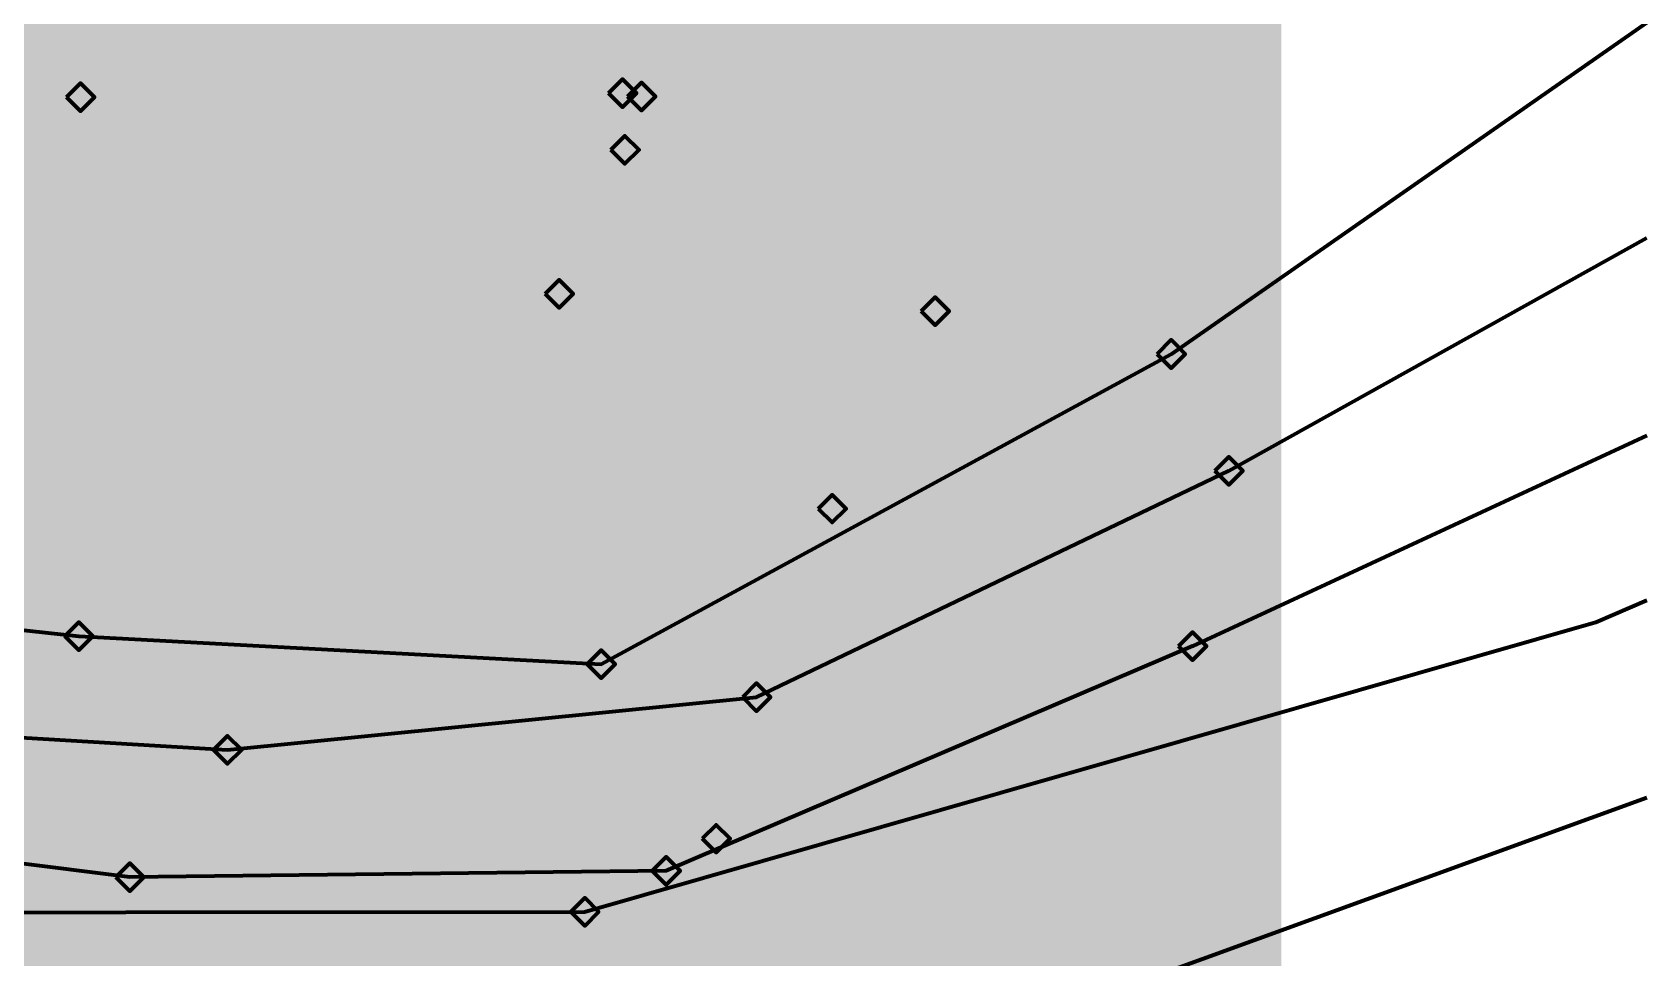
# Model space of a CAD drawing. Header units: inches. Extents: x 0 to 458, y -2 to 321.
# Drawn here: x 294.5 to 458, y 131.9 to 225.6 of the extents above; entities that cross this region are included whole.
import ezdxf

# ---------------------------------------------------------------- set-up
doc = ezdxf.new("R2010")
doc.units = ezdxf.units.IN
doc.header["$MEASUREMENT"] = 0
doc.layers.add('H', color=7, linetype='CONTINUOUS', lineweight=100)
doc.layers.add('P', color=250, linetype='CONTINUOUS', lineweight=100)

msp = doc.modelspace()

# ---------------------------------------------------------------- hatches: boundary and pattern name
at = {"layer": 'H', "linetype": 'Continuous'}
for color, points in [(7, [(-0.17, 296.17), (421, 296.17), (421, -1.83), (-0.17, -1.83)]), (0, [(344.25, 221.83), (344.17, 221.33), (343.92, 220.92), (343.58, 220.67), (343.08, 220.58), (342.67, 220.67), (342.25, 220.92), (342, 221.5), (341.92, 222.25), (342, 223.17), (342.25, 223.83), (342.83, 224.25), (343.5, 224.42), (343.75, 224.42), (343.92, 224.33), (343.92, 223.92), (343.75, 223.92), (343.5, 224), (342.75, 223.67), (342.42, 222.75), (342.75, 222.92), (343.17, 223), (343.5, 223), (343.83, 222.83), (344.17, 222.42), (344.25, 221.83), (343.75, 221.83), (343.67, 222.25), (343.5, 222.5), (343.33, 222.58), (343.08, 222.58), (342.75, 222.58), (342.42, 222.42), (342.42, 222.33), (342.42, 222.17), (342.42, 221.58), (342.67, 221.17), (342.83, 221.08), (343.08, 221), (343.58, 221.25), (343.75, 221.83), (344.25, 221.83), (346.75, 220.67), (345, 220.67), (345, 221.08), (345.67, 221.08), (345.67, 223.5), (345, 223.5), (345, 223.83), (345.58, 223.92), (345.75, 224.33), (346.17, 224.33), (346.17, 221.08), (346.75, 221.08), (346.75, 220.67), (344.25, 221.83), (348.25, 220.67), (347.67, 220.67), (347.67, 221.33), (348.25, 221.33), (348.25, 220.67), (344.25, 221.83), (350, 224), (349.75, 223.92), (349.5, 223.83), (349.25, 223.75), (349.08, 223.67), (349.08, 224.17), (349.5, 224.33), (350.08, 224.42), (350.5, 224.33), (350.83, 224.17), (351.08, 223.92), (351.17, 223.5), (350.92, 223), (350.5, 222.67), (350.75, 222.58), (351, 222.42), (351.17, 222.17), (351.25, 221.75), (351.17, 221.33), (350.92, 220.92), (350.5, 220.67), (350, 220.58), (349.42, 220.67), (349, 220.83), (349, 221.33), (349.42, 221.17), (350, 221), (350.25, 221.08), (350.5, 221.25), (350.67, 221.5), (350.75, 221.83), (350.67, 222.08), (350.5, 222.33), (350.25, 222.42), (349.92, 222.42), (349.75, 222.42), (349.75, 222.83), (349.92, 222.83), (350.42, 223), (350.67, 223.5), (350.58, 223.75), (350.42, 223.83), (350.25, 224), (350, 224), (344.25, 221.83), (354, 220.67), (351.75, 220.67), (351.75, 221.17), (352.25, 221.67), (352.67, 222.08), (353.25, 222.83), (353.42, 223.42), (353.33, 223.67), (353.17, 223.83), (353, 223.92), (352.75, 224), (352.5, 223.92), (352.25, 223.83), (352, 223.75), (351.92, 223.67), (351.83, 223.67), (351.83, 224.17), (352.25, 224.33), (352.83, 224.42), (353.58, 224.17), (353.92, 223.42), (353.83, 223), (353.67, 222.67), (353.5, 222.33), (353.17, 222.08), (352.67, 221.5), (352.25, 221.08), (354, 221.08), (354, 220.67)]), (0, [(358.75, 221.5), (358.67, 221), (358.42, 220.58), (358.08, 220.33), (357.58, 220.25), (357.17, 220.33), (356.83, 220.58), (356.5, 221.08), (356.42, 221.92), (356.5, 222.83), (356.83, 223.5), (357.33, 223.92), (358.08, 224.08), (358.25, 224.08), (358.5, 224), (358.5, 223.58), (358.42, 223.58), (358.25, 223.58), (358, 223.67), (357.25, 223.33), (356.92, 222.42), (357.25, 222.58), (357.67, 222.67), (358.08, 222.67), (358.42, 222.42), (358.67, 222.08), (358.75, 221.5), (358.25, 221.5), (358.25, 221.92), (358, 222.17), (357.83, 222.25), (357.58, 222.25), (357.25, 222.25), (356.92, 222.08), (356.92, 222), (356.92, 221.83), (357, 221.25), (357.17, 220.83), (357.42, 220.67), (357.58, 220.67), (358.08, 220.83), (358.25, 221.5), (358.75, 221.5), (361.33, 220.33), (359.5, 220.33), (359.5, 220.67), (360.17, 220.67), (360.17, 223.17), (359.5, 223.17), (359.5, 223.5), (360.08, 223.58), (360.25, 224), (360.67, 224), (360.67, 220.67), (361.33, 220.67), (361.33, 220.33), (358.75, 221.5), (362.75, 220.33), (362.17, 220.33), (362.17, 221), (362.75, 221), (362.75, 220.33), (358.75, 221.5), (364.5, 223.67), (364.25, 223.58), (364, 223.5), (363.83, 223.42), (363.67, 223.33), (363.58, 223.33), (363.58, 223.83), (364.08, 224), (364.58, 224.08), (365, 224), (365.33, 223.83), (365.58, 223.58), (365.67, 223.17), (365.5, 222.67), (365, 222.33), (365.25, 222.25), (365.5, 222.08), (365.67, 221.83), (365.75, 221.42), (365.67, 221), (365.42, 220.58), (365, 220.33), (364.5, 220.25), (364, 220.33), (363.5, 220.5), (363.5, 221), (363.58, 221), (364, 220.75), (364.5, 220.67), (364.75, 220.75), (365, 220.92), (365.17, 221.17), (365.25, 221.42), (365.17, 221.75), (365, 222), (364.75, 222.08), (364.5, 222.08), (364.25, 222.08), (364.25, 222.5), (364.42, 222.5), (365, 222.67), (365.17, 223.17), (365.08, 223.33), (365, 223.5), (364.75, 223.58), (364.5, 223.67), (358.75, 221.5), (368, 223.17), (367.83, 223.58), (367.42, 223.75), (367, 223.58), (366.83, 223.17), (366.92, 222.83), (367.17, 222.67), (367.33, 222.5), (367.67, 222.42), (367.92, 222.75), (368, 223.17), (358.75, 221.5), (368.08, 221.33), (368, 221.67), (367.67, 221.92), (367.42, 222), (367.17, 222.17), (366.83, 221.83), (366.67, 221.42), (366.92, 220.83), (367.42, 220.58), (367.92, 220.83), (368.08, 221.33), (358.75, 221.5), (367.42, 220.25), (366.92, 220.33), (366.5, 220.58), (366.33, 220.92), (366.25, 221.33), (366.33, 221.92), (366.83, 222.25), (366.83, 222.33), (366.42, 222.67), (366.33, 223.08), (366.58, 223.83), (367.42, 224.08), (368.17, 223.83), (368.5, 223.17), (368.33, 222.67), (367.92, 222.25), (368.42, 221.92), (368.58, 221.33), (368.25, 220.58), (367.42, 220.25)]), (0, [(301.92, 221.42), (301.83, 221.17), (301.83, 220.92), (301.67, 220.67), (301.58, 220.5), (301.42, 220.33), (301.17, 220.25), (301, 220.17), (300.75, 220.17), (300.5, 220.17), (300.25, 220.25), (299.92, 220.5), (299.75, 220.75), (299.67, 221), (299.58, 221.42), (299.5, 221.58), (299.5, 221.83), (299.5, 222.08), (299.58, 222.25), (299.58, 222.67), (299.75, 223.08), (299.92, 223.33), (300.17, 223.58), (300.42, 223.83), (300.75, 223.92), (301.17, 223.92), (301.42, 223.92), (301.58, 223.92), (301.58, 223.42), (301.33, 223.5), (301.08, 223.5), (300.92, 223.5), (300.67, 223.42), (300.33, 223.25), (300.25, 223.08), (300.17, 222.83), (300.08, 222.58), (300, 222.33), (300.42, 222.5), (300.75, 222.58), (301.17, 222.5), (301.33, 222.42), (301.5, 222.33), (301.67, 222.17), (301.83, 221.92), (301.83, 221.67), (301.92, 221.42), (301.42, 221.42), (301.42, 221.58), (301.33, 221.75), (301.17, 222), (300.92, 222.17), (300.67, 222.17), (300.33, 222.08), (300, 221.92), (300, 221.83), (300, 221.75), (300, 221.42), (300.08, 221.08), (300.17, 220.92), (300.25, 220.75), (300.5, 220.58), (300.75, 220.58), (301, 220.58), (301.25, 220.75), (301.33, 221), (301.42, 221.42), (301.92, 221.42), (304.58, 220.25), (302.33, 220.25), (302.33, 220.75), (302.58, 221), (302.83, 221.17), (303, 221.42), (303.25, 221.58), (303.42, 221.83), (303.58, 222), (303.67, 222.17), (303.75, 222.33), (303.92, 222.67), (303.92, 222.92), (303.92, 223.17), (303.75, 223.42), (303.58, 223.5), (303.33, 223.5), (303.08, 223.5), (302.83, 223.42), (302.58, 223.33), (302.42, 223.25), (302.42, 223.75), (302.58, 223.83), (302.83, 223.92), (303.08, 223.92), (303.33, 224), (303.58, 223.92), (303.83, 223.92), (304.17, 223.67), (304.33, 223.33), (304.42, 223.17), (304.42, 222.92), (304.42, 222.58), (304.25, 222.25), (304, 221.92), (303.75, 221.58), (303.5, 221.33), (303.25, 221.08), (303, 220.83), (302.83, 220.67), (304.58, 220.67), (304.58, 220.25), (301.92, 221.42), (305.92, 220.25), (305.33, 220.25), (305.33, 220.92), (305.92, 220.92), (305.92, 220.25), (301.92, 221.42), (308.92, 220.25), (306.67, 220.25), (306.67, 220.75), (306.92, 221), (307.08, 221.17), (307.33, 221.42), (307.5, 221.58), (307.75, 221.83), (307.92, 222), (308, 222.17), (308.08, 222.33), (308.25, 222.67), (308.25, 222.92), (308.25, 223.17), (308.08, 223.42), (307.92, 223.5), (307.67, 223.5), (307.33, 223.5), (307.08, 223.42), (306.92, 223.33), (306.75, 223.25), (306.75, 223.75), (306.92, 223.83), (307.17, 223.92), (307.42, 223.92), (307.67, 224), (307.92, 223.92), (308.17, 223.92), (308.5, 223.67), (308.67, 223.33), (308.75, 223.17), (308.75, 222.92), (308.75, 222.58), (308.58, 222.25), (308.33, 221.92), (308.08, 221.58), (307.83, 221.33), (307.58, 221.08), (307.33, 220.83), (307.08, 220.67), (308.92, 220.67), (308.92, 220.25)]), (0, [(352.83, 219.42), (354.25, 218), (355.67, 219.42), (354.25, 220.83)]), (0, [(297.92, 219), (299.33, 217.58), (300.75, 219), (299.33, 220.42)]), (0, [(354.75, 219.08), (356.17, 217.67), (357.58, 219.08), (356.17, 220.5)]), (0, [(353.08, 213.67), (354.5, 212.25), (355.92, 213.67), (354.5, 215.08)]), (0, [(357.08, 211.5), (357, 211), (356.75, 210.58), (356.33, 210.33), (355.92, 210.25), (355.5, 210.33), (355.08, 210.58), (354.83, 211.08), (354.67, 211.92), (354.83, 212.75), (355.08, 213.42), (355.58, 213.92), (356.33, 214), (356.58, 214), (356.75, 214), (356.75, 213.5), (356.58, 213.58), (356.25, 213.58), (355.58, 213.33), (355.25, 212.42), (355.58, 212.58), (356, 212.67), (356.33, 212.58), (356.67, 212.42), (357, 212.08), (357.08, 211.5), (356.58, 211.5), (356.5, 211.83), (356.33, 212.08), (356.08, 212.25), (355.83, 212.25), (355.5, 212.17), (355.25, 212), (355.17, 211.92), (355.17, 211.83), (355.25, 211.17), (355.5, 210.83), (355.67, 210.67), (355.92, 210.67), (356.42, 210.83), (356.58, 211.5), (357.08, 211.5), (359.58, 210.33), (357.83, 210.33), (357.83, 210.67), (358.5, 210.67), (358.5, 213.17), (357.83, 213.17), (357.83, 213.5), (358.33, 213.58), (358.58, 214), (358.92, 214), (358.92, 210.67), (359.58, 210.67), (359.58, 210.33), (357.08, 211.5), (361.08, 210.33), (360.5, 210.33), (360.5, 211), (361.08, 211), (361.08, 210.33), (357.08, 211.5), (364.17, 211.5), (364.08, 211), (363.83, 210.58), (363.42, 210.33), (363, 210.25), (362.58, 210.33), (362.17, 210.58), (361.92, 211.08), (361.75, 211.92), (361.92, 212.75), (362.17, 213.42), (362.67, 213.92), (363.42, 214), (363.67, 214), (363.83, 214), (363.83, 213.5), (363.67, 213.58), (363.33, 213.58), (362.58, 213.33), (362.25, 212.42), (362.67, 212.58), (363.08, 212.67), (363.42, 212.58), (363.75, 212.42), (364.08, 212.08), (364.17, 211.5), (357.08, 211.5), (363.67, 211.5), (363.58, 211.83), (363.42, 212.08), (363.17, 212.25), (362.92, 212.25), (362.58, 212.17), (362.25, 212), (362.25, 211.92), (362.25, 211.83), (362.33, 211.17), (362.5, 210.83), (362.75, 210.67), (363, 210.67), (363.5, 210.83), (363.67, 211.5), (357.08, 211.5), (366.92, 211.5), (366.83, 211), (366.58, 210.58), (366.17, 210.33), (365.75, 210.25), (365.33, 210.33), (364.92, 210.58), (364.67, 211.08), (364.5, 211.92), (364.67, 212.75), (364.92, 213.42), (365.42, 213.92), (366.17, 214), (366.42, 214), (366.58, 214), (366.58, 213.5), (366.42, 213.58), (366.08, 213.58), (365.42, 213.33), (365.08, 212.42), (365.42, 212.58), (365.83, 212.67), (366.17, 212.58), (366.5, 212.42), (366.83, 212.08), (366.92, 211.5), (357.08, 211.5), (366.42, 211.5), (366.33, 211.83), (366.17, 212.08), (365.92, 212.25), (365.67, 212.25), (365.33, 212.17), (365.08, 212), (365, 211.92), (365, 211.83), (365.08, 211.17), (365.33, 210.83), (365.5, 210.67), (365.75, 210.67), (366.25, 210.83), (366.42, 211.5)]), (0, [(350.42, 201.5), (350.33, 201), (350.08, 200.58), (349.75, 200.33), (349.25, 200.25), (348.83, 200.33), (348.5, 200.58), (348.17, 201.08), (348.08, 201.92), (348.17, 202.83), (348.5, 203.5), (349, 203.92), (349.75, 204.08), (349.92, 204.08), (350.17, 204), (350.17, 203.58), (350.08, 203.58), (349.92, 203.58), (349.67, 203.67), (348.92, 203.33), (348.58, 202.42), (348.92, 202.58), (349.33, 202.67), (349.75, 202.67), (350.08, 202.42), (350.33, 202.08), (350.42, 201.5), (349.92, 201.5), (349.92, 201.92), (349.67, 202.17), (349.5, 202.25), (349.25, 202.25), (348.92, 202.25), (348.58, 202.08), (348.58, 202), (348.58, 201.83), (348.67, 201.25), (348.83, 200.83), (349.08, 200.67), (349.25, 200.67), (349.75, 200.83), (349.92, 201.5), (350.42, 201.5), (353.17, 200.33), (350.92, 200.33), (350.92, 200.83), (351.33, 201.25), (351.75, 201.75), (352.33, 202.5), (352.5, 203), (352.42, 203.33), (352.33, 203.5), (352.08, 203.58), (351.83, 203.67), (351.58, 203.58), (351.33, 203.5), (351.17, 203.42), (351, 203.33), (351, 203.83), (351.42, 204), (351.92, 204.08), (352.75, 203.83), (353, 203.08), (352.92, 202.67), (352.83, 202.33), (352.58, 202), (352.33, 201.67), (351.83, 201.17), (351.33, 200.75), (353.17, 200.75), (353.17, 200.33), (350.42, 201.5), (354.42, 200.33), (353.83, 200.33), (353.83, 201), (354.42, 201), (354.42, 200.33), (350.42, 201.5), (357.25, 200.33), (355.5, 200.33), (355.5, 200.67), (356.17, 200.67), (356.17, 203.17), (355.5, 203.17), (355.5, 203.5), (356.08, 203.58), (356.25, 204), (356.67, 204), (356.67, 200.67), (357.25, 200.67), (357.25, 200.33), (350.42, 201.5), (360.33, 201.58), (359.92, 201.58), (359.92, 200.33), (359.42, 200.33), (359.42, 201.58), (357.83, 201.58), (357.83, 202.08), (359.42, 204), (359.92, 204), (359.92, 202), (360.33, 202), (360.33, 201.58), (350.42, 201.5), (359.42, 202), (359.42, 203.42), (358.17, 202), (359.42, 202)]), (0, [(388.5, 199.75), (388.42, 199.25), (388.17, 198.83), (387.75, 198.58), (387.33, 198.5), (386.83, 198.58), (386.5, 198.83), (386.17, 199.33), (386.08, 200.17), (386.17, 201.08), (386.5, 201.75), (387, 202.17), (387.75, 202.33), (388, 202.33), (388.17, 202.25), (388.17, 201.75), (387.92, 201.83), (387.67, 201.92), (386.92, 201.58), (386.58, 200.67), (386.92, 200.83), (387.33, 200.92), (387.75, 200.83), (388.08, 200.67), (388.33, 200.33), (388.5, 199.75), (388, 199.75), (387.92, 200.08), (387.75, 200.42), (387.5, 200.5), (387.25, 200.5), (386.92, 200.5), (386.58, 200.33), (386.58, 200.17), (386.58, 200.08), (386.67, 199.5), (386.83, 199.08), (387.08, 198.92), (387.33, 198.92), (387.75, 199.08), (388, 199.75), (388.5, 199.75), (389.92, 201.92), (389.67, 201.83), (389.33, 201.75), (389.17, 201.67), (389, 201.58), (389, 202.08), (389.42, 202.25), (389.92, 202.33), (390.33, 202.25), (390.75, 202.08), (390.92, 201.83), (391, 201.42), (390.83, 200.92), (390.33, 200.58), (390.58, 200.5), (390.83, 200.33), (391, 200.08), (391.08, 199.67), (391, 199.17), (390.75, 198.83), (390.42, 198.58), (389.92, 198.5), (389.33, 198.58), (388.92, 198.75), (388.92, 199.25), (389.33, 199), (389.83, 198.92), (390.17, 199), (390.42, 199.17), (390.58, 199.33), (390.58, 199.67), (390.58, 200), (390.42, 200.25), (390.17, 200.33), (389.83, 200.33), (389.67, 200.33), (389.67, 200.75), (389.75, 200.75), (390.33, 200.92), (390.5, 201.42), (390.5, 201.58), (390.33, 201.75), (390.17, 201.83), (389.92, 201.92), (388.5, 199.75), (392.42, 198.58), (391.83, 198.58), (391.83, 199.25), (392.42, 199.25), (392.42, 198.58), (388.5, 199.75), (395.5, 198.58), (393.25, 198.58), (393.25, 199.08), (393.67, 199.5), (394.08, 200), (394.67, 200.75), (394.83, 201.25), (394.75, 201.58), (394.67, 201.75), (394.42, 201.83), (394.17, 201.92), (393.92, 201.83), (393.67, 201.75), (393.5, 201.67), (393.33, 201.58), (393.33, 202.08), (393.75, 202.25), (394.25, 202.33), (395.08, 202.08), (395.33, 201.33), (395.25, 200.92), (395.17, 200.58), (394.92, 200.25), (394.67, 199.92), (394.17, 199.42), (393.67, 199), (395.5, 199), (395.5, 198.58), (388.5, 199.75), (397.75, 201.42), (397.58, 201.83), (397.08, 202), (396.67, 201.83), (396.5, 201.42), (396.58, 201.08), (396.83, 200.92), (397.08, 200.75), (397.33, 200.67), (397.67, 201), (397.75, 201.42), (388.5, 199.75), (397.75, 199.58), (397.67, 199.92), (397.33, 200.17), (397.17, 200.25), (396.83, 200.42), (396.5, 200.08), (396.42, 199.58), (396.58, 199.08), (397.08, 198.83), (397.58, 199.08), (397.75, 199.58), (388.5, 199.75), (397.08, 198.5), (396.58, 198.58), (396.25, 198.83), (396, 199.17), (395.92, 199.58), (396.08, 200.17), (396.5, 200.5), (396.5, 200.58), (396.08, 200.92), (396, 201.33), (396.33, 202.08), (397.08, 202.33), (397.92, 202.08), (398.17, 201.42), (398.08, 200.92), (397.67, 200.5), (398.08, 200.17), (398.25, 199.58), (397.92, 198.83), (397.08, 198.5)]), (0, [(346.42, 199.08), (347.83, 197.67), (349.25, 199.08), (347.83, 200.5)]), (0, [(384.5, 197.33), (385.92, 195.92), (387.33, 197.33), (385.92, 198.75)]), (0, [(403, 195.5), (402.92, 194.92), (402.67, 194.5), (402.25, 194.25), (401.83, 194.17), (401.42, 194.25), (401, 194.5), (400.75, 195.08), (400.58, 195.92), (400.75, 196.75), (401, 197.42), (401.5, 197.83), (402.25, 198), (402.5, 198), (402.67, 197.92), (402.67, 197.5), (402.5, 197.58), (402.17, 197.58), (401.42, 197.25), (401.08, 196.33), (401.5, 196.58), (401.92, 196.58), (402.25, 196.58), (402.58, 196.42), (402.92, 196), (403, 195.5), (402.5, 195.42), (402.42, 195.83), (402.25, 196.08), (402, 196.17), (401.75, 196.17), (401.42, 196.17), (401.08, 196), (401.08, 195.92), (401.08, 195.75), (401.17, 195.17), (401.33, 194.83), (401.58, 194.67), (401.83, 194.58), (402.33, 194.83), (402.5, 195.42), (403, 195.5), (405.75, 195.5), (405.33, 195.5), (405.33, 194.25), (404.92, 194.25), (404.92, 195.5), (403.25, 195.5), (403.25, 196.08), (404.92, 197.92), (405.33, 197.92), (405.33, 195.92), (405.75, 195.92), (405.75, 195.5), (403, 195.5), (404.92, 195.92), (404.92, 197.33), (403.67, 195.92), (404.92, 195.92), (403, 195.5), (407, 194.25), (406.42, 194.25), (406.42, 195), (407, 195), (407, 194.25), (403, 195.5), (410, 196.08), (409.75, 194.67), (408.83, 194.17), (408, 194.67), (407.67, 196.08), (408, 197.58), (408.83, 198), (409.75, 197.5), (410, 196.08), (403, 195.5), (409.42, 195), (409.5, 195.42), (409.5, 196.08), (409.5, 196.75), (409.42, 197.25), (409.17, 197.5), (408.83, 197.58), (408.5, 197.5), (408.33, 197.25), (408.25, 196.75), (408.17, 196.08), (408.25, 195.42), (408.33, 195), (408.5, 194.67), (408.83, 194.58), (409.17, 194.67), (409.42, 195), (403, 195.5), (412.25, 196.42), (412.25, 197), (412, 197.42), (411.83, 197.58), (411.58, 197.58), (411.08, 197.42), (410.92, 196.75), (411, 196.42), (411.17, 196.08), (411.33, 196), (411.58, 196), (412, 196.08), (412.25, 196.17), (412.25, 196.33), (412.25, 196.42), (403, 195.5), (410.42, 196.75), (410.5, 197.25), (410.75, 197.67), (411.08, 197.92), (411.58, 198), (412, 197.92), (412.42, 197.67), (412.67, 197.17), (412.75, 196.33), (412.67, 195.5), (412.42, 194.75), (411.83, 194.33), (411.17, 194.17), (410.92, 194.25), (410.75, 194.25), (410.75, 194.75), (410.92, 194.67), (411.17, 194.58), (412, 194.92), (412.25, 195.83), (411.92, 195.67), (411.5, 195.58), (411.17, 195.67), (410.83, 195.83), (410.5, 196.17), (410.42, 196.75)]), (0, [(408.42, 193), (409.83, 191.58), (411.25, 193), (409.83, 194.42)]), (0, [(405.67, 183.58), (405.58, 183.08), (405.33, 182.67), (405, 182.42), (404.5, 182.33), (404.08, 182.42), (403.67, 182.67), (403.42, 183.25), (403.33, 184), (403.42, 184.92), (403.67, 185.58), (404.25, 186), (404.92, 186.17), (405.17, 186.17), (405.33, 186.08), (405.33, 185.67), (405.17, 185.67), (404.92, 185.75), (404.17, 185.42), (403.83, 184.5), (404.17, 184.67), (404.58, 184.75), (404.92, 184.75), (405.25, 184.58), (405.58, 184.17), (405.67, 183.58), (405.17, 183.58), (405.08, 184), (404.92, 184.25), (404.75, 184.33), (404.5, 184.33), (404.17, 184.33), (403.83, 184.17), (403.83, 184.08), (403.83, 183.92), (403.83, 183.33), (404.08, 183), (404.25, 182.83), (404.5, 182.75), (405, 183), (405.17, 183.58), (405.67, 183.58), (408.5, 183.67), (408, 183.67), (408, 182.42), (407.58, 182.42), (407.58, 183.67), (405.92, 183.67), (405.92, 184.17), (407.58, 186.08), (408, 186.08), (408, 184.08), (408.5, 184.08), (408.5, 183.67), (405.67, 183.58), (407.58, 184.08), (407.58, 185.5), (406.33, 184.08), (407.58, 184.08), (405.67, 183.58), (409.67, 182.42), (409.08, 182.42), (409.08, 183.17), (409.67, 183.17), (409.67, 182.42), (405.67, 183.58), (412.75, 184.25), (412.42, 182.83), (411.58, 182.33), (410.67, 182.83), (410.33, 184.25), (410.67, 185.67), (411.58, 186.17), (412.42, 185.67), (412.75, 184.25), (405.67, 183.58), (412.08, 183.17), (412.17, 183.58), (412.25, 184.25), (412.17, 184.92), (412.08, 185.42), (411.92, 185.67), (411.58, 185.75), (411.25, 185.67), (411, 185.33), (410.92, 184.92), (410.83, 184.25), (410.92, 183.58), (411, 183.17), (411.17, 182.83), (411.58, 182.75), (411.92, 182.83), (412.08, 183.17), (405.67, 183.58), (415.5, 183.58), (415.42, 183.08), (415.17, 182.67), (414.83, 182.42), (414.33, 182.33), (413.92, 182.42), (413.5, 182.67), (413.25, 183.25), (413.17, 184), (413.25, 184.92), (413.5, 185.58), (414.08, 186), (414.75, 186.17), (415, 186.17), (415.17, 186.08), (415.17, 185.67), (415, 185.67), (414.75, 185.75), (414, 185.42), (413.67, 184.5), (414, 184.67), (414.42, 184.75), (414.75, 184.75), (415.08, 184.58), (415.42, 184.17), (415.5, 183.58), (405.67, 183.58), (415, 183.58), (414.92, 184), (414.75, 184.25), (414.58, 184.33), (414.33, 184.33), (414, 184.33), (413.67, 184.17), (413.67, 184.08), (413.67, 183.92), (413.67, 183.33), (413.92, 183), (414.08, 182.83), (414.33, 182.75), (414.83, 183), (415, 183.58)]), (0, [(378.08, 179.75), (377.92, 179.25), (377.67, 178.83), (377.33, 178.58), (376.92, 178.5), (376.42, 178.58), (376.08, 178.83), (375.75, 179.33), (375.67, 180.17), (375.75, 181.08), (376.08, 181.75), (376.58, 182.17), (377.33, 182.33), (377.5, 182.33), (377.75, 182.25), (377.75, 181.75), (377.67, 181.75), (377.5, 181.83), (377.25, 181.92), (376.5, 181.58), (376.17, 180.67), (376.5, 180.83), (376.92, 180.92), (377.33, 180.83), (377.67, 180.67), (377.92, 180.33), (378.08, 179.75), (377.58, 179.75), (377.5, 180.08), (377.33, 180.42), (377.08, 180.5), (376.83, 180.5), (376.5, 180.5), (376.17, 180.33), (376.17, 180.17), (376.17, 180.08), (376.25, 179.5), (376.42, 179.08), (376.67, 178.92), (376.92, 178.92), (377.33, 179.08), (377.58, 179.75), (378.08, 179.75), (380.83, 179.83), (380.42, 179.83), (380.42, 178.58), (379.92, 178.58), (379.92, 179.83), (378.33, 179.83), (378.33, 180.33), (379.92, 182.25), (380.42, 182.25), (380.42, 180.25), (380.83, 180.25), (380.83, 179.83), (378.08, 179.75), (379.92, 180.25), (379.92, 181.67), (378.67, 180.25), (379.92, 180.25), (378.08, 179.75), (382, 178.58), (381.42, 178.58), (381.42, 179.25), (382, 179.25), (382, 178.58), (378.08, 179.75), (385.08, 181.67), (383.5, 178.58), (383, 178.58), (384.67, 181.83), (382.75, 181.83), (382.75, 182.25), (385.08, 182.25), (385.08, 181.67), (378.08, 179.75), (387.92, 179.75), (387.75, 179.25), (387.5, 178.83), (387.17, 178.58), (386.75, 178.5), (386.25, 178.58), (385.92, 178.83), (385.58, 179.33), (385.5, 180.17), (385.58, 181.08), (385.92, 181.75), (386.42, 182.17), (387.17, 182.33), (387.33, 182.33), (387.58, 182.25), (387.58, 181.75), (387.5, 181.75), (387.33, 181.83), (387.08, 181.92), (386.33, 181.58), (386, 180.67), (386.33, 180.83), (386.75, 180.92), (387.17, 180.83), (387.5, 180.67), (387.75, 180.33), (387.92, 179.75), (378.08, 179.75), (387.42, 179.75), (387.33, 180.08), (387.17, 180.42), (386.92, 180.5), (386.67, 180.5), (386.33, 180.5), (386, 180.33), (386, 180.17), (386, 180.08), (386.08, 179.5), (386.25, 179.08), (386.5, 178.92), (386.75, 178.92), (387.17, 179.08), (387.42, 179.75)]), (0, [(414.25, 181.17), (415.67, 179.75), (417.08, 181.17), (415.67, 182.58)]), (0, [(374.08, 177.33), (375.5, 175.92), (376.92, 177.33), (375.5, 178.75)]), (0, [(301.75, 166.92), (301.67, 166.42), (301.42, 166), (301.08, 165.75), (300.58, 165.67), (300.17, 165.75), (299.83, 166), (299.5, 166.5), (299.42, 167.33), (299.5, 168.17), (299.83, 168.83), (300.33, 169.25), (301.08, 169.42), (301.25, 169.42), (301.5, 169.42), (301.5, 168.92), (301.42, 168.92), (301.25, 169), (301, 169), (300.25, 168.75), (299.92, 167.83), (300.25, 168), (300.67, 168.08), (301.08, 168), (301.42, 167.83), (301.67, 167.42), (301.75, 166.92), (301.25, 166.92), (301.25, 167.25), (301, 167.5), (300.83, 167.67), (300.58, 167.67), (300.25, 167.58), (299.92, 167.42), (299.92, 167.33), (299.92, 167.25), (300, 166.58), (300.17, 166.25), (300.42, 166.08), (300.58, 166), (301.08, 166.25), (301.25, 166.92), (301.75, 166.92), (304.5, 166.92), (304.42, 166.42), (304.17, 166), (303.83, 165.75), (303.42, 165.67), (302.92, 165.75), (302.58, 166), (302.25, 166.5), (302.17, 167.33), (302.25, 168.17), (302.58, 168.83), (303.08, 169.25), (303.83, 169.42), (304, 169.42), (304.25, 169.42), (304.25, 168.92), (304.17, 168.92), (304, 169), (303.75, 169), (303, 168.75), (302.67, 167.83), (303, 168), (303.42, 168.08), (303.83, 168), (304.17, 167.83), (304.42, 167.42), (304.5, 166.92), (301.75, 166.92), (304, 166.92), (304, 167.25), (303.75, 167.5), (303.58, 167.67), (303.33, 167.67), (303, 167.58), (302.67, 167.42), (302.67, 167.33), (302.67, 167.25), (302.75, 166.58), (302.92, 166.25), (303.17, 166.08), (303.42, 166), (303.83, 166.25), (304, 166.92), (301.75, 166.92), (305.75, 165.75), (305.17, 165.75), (305.17, 166.42), (305.75, 166.42), (305.75, 165.75), (301.75, 166.92), (308.92, 167), (308.5, 167), (308.5, 165.75), (308, 165.75), (308, 167), (306.33, 167), (306.33, 167.5), (308, 169.42), (308.5, 169.42), (308.5, 167.33), (308.92, 167.33), (308.92, 167), (301.75, 166.92), (308, 167.33), (308, 168.83), (306.75, 167.33), (308, 167.33), (301.75, 166.92), (311.08, 167.83), (311, 168.5), (310.83, 168.83), (310.58, 169), (310.33, 169.08), (309.83, 168.83), (309.67, 168.17), (309.75, 167.83), (309.92, 167.58), (310.17, 167.5), (310.42, 167.42), (310.75, 167.5), (311.08, 167.67), (311.08, 167.75), (311.08, 167.83), (301.75, 166.92), (309.17, 168.17), (309.25, 168.67), (309.5, 169.08), (309.92, 169.33), (310.33, 169.42), (310.83, 169.33), (311.17, 169.08), (311.5, 168.58), (311.58, 167.75), (311.5, 166.92), (311.17, 166.25), (310.67, 165.83), (309.92, 165.67), (309.75, 165.67), (309.5, 165.67), (309.5, 166.17), (309.75, 166.08), (310, 166.08), (310.75, 166.42), (311.08, 167.25), (310.67, 167.08), (310.33, 167), (309.92, 167.08), (309.58, 167.25), (309.33, 167.67), (309.17, 168.17)]), (0, [(405.17, 165.92), (405.08, 165.33), (404.83, 165), (404.42, 164.67), (404, 164.58), (403.5, 164.67), (403.17, 164.92), (402.92, 165.5), (402.75, 166.33), (402.83, 167.17), (403.17, 167.83), (403.67, 168.25), (404.42, 168.42), (404.67, 168.42), (404.83, 168.33), (404.83, 167.92), (404.58, 168), (404.33, 168), (403.58, 167.67), (403.25, 166.75), (403.67, 167), (404, 167), (404.42, 167), (404.75, 166.83), (405.08, 166.42), (405.17, 165.92), (404.67, 165.83), (404.58, 166.25), (404.42, 166.5), (404.17, 166.58), (403.92, 166.67), (403.58, 166.58), (403.25, 166.42), (403.25, 166.33), (403.25, 166.17), (403.33, 165.58), (403.5, 165.25), (403.75, 165.08), (404, 165), (404.5, 165.25), (404.67, 165.83), (405.17, 165.92), (407.92, 165.92), (407.5, 165.92), (407.5, 164.67), (407, 164.67), (407, 165.92), (405.42, 165.92), (405.42, 166.5), (407.08, 168.33), (407.5, 168.33), (407.5, 166.33), (407.92, 166.33), (407.92, 165.92), (405.17, 165.92), (407, 166.33), (407, 167.75), (405.83, 166.33), (407, 166.33), (405.17, 165.92), (409.17, 164.67), (408.58, 164.67), (408.58, 165.42), (409.17, 165.42), (409.17, 164.67), (405.17, 165.92), (412, 164.67), (410.17, 164.67), (410.17, 165.08), (410.83, 165.08), (410.83, 167.5), (410.17, 167.5), (410.17, 167.83), (410.75, 168), (410.92, 168.33), (411.33, 168.33), (411.33, 165.08), (412, 165.08), (412, 164.67), (405.17, 165.92), (413.67, 168), (413.42, 168), (413.08, 167.92), (412.92, 167.75), (412.75, 167.67), (412.75, 168.17), (413.17, 168.33), (413.67, 168.42), (414.08, 168.42), (414.5, 168.25), (414.67, 167.92), (414.75, 167.58), (414.58, 167), (414.08, 166.75), (414.08, 166.67), (414.33, 166.58), (414.58, 166.42), (414.75, 166.17), (414.83, 165.75), (414.75, 165.33), (414.5, 164.92), (414.17, 164.67), (413.67, 164.58), (413.08, 164.67), (412.67, 164.83), (412.67, 165.33), (413.08, 165.17), (413.58, 165.08), (413.92, 165.08), (414.17, 165.25), (414.33, 165.5), (414.33, 165.83), (414.33, 166.17), (414.17, 166.33), (413.92, 166.42), (413.58, 166.5), (413.42, 166.5), (413.42, 166.92), (413.58, 166.92), (414.08, 167), (414.25, 167.5), (414.25, 167.75), (414.08, 167.92), (413.92, 168), (413.67, 168)]), (0, [(297.75, 164.42), (299.17, 163), (300.58, 164.42), (299.17, 165.83)]), (0, [(354.67, 164.08), (354.58, 163.58), (354.33, 163.17), (353.92, 162.92), (353.5, 162.83), (353, 162.92), (352.67, 163.17), (352.42, 163.67), (352.25, 164.5), (352.33, 165.33), (352.67, 166), (353.17, 166.42), (353.92, 166.58), (354.17, 166.58), (354.33, 166.58), (354.33, 166.08), (354.08, 166.17), (353.83, 166.17), (353.08, 165.92), (352.75, 165), (353.17, 165.17), (353.5, 165.25), (353.92, 165.17), (354.25, 165), (354.58, 164.58), (354.67, 164.08), (354.17, 164.08), (354.08, 164.42), (353.92, 164.67), (353.67, 164.83), (353.42, 164.83), (353.08, 164.75), (352.75, 164.58), (352.75, 164.5), (352.75, 164.42), (352.83, 163.75), (353, 163.42), (353.25, 163.25), (353.5, 163.17), (354, 163.42), (354.17, 164.08), (354.67, 164.08), (357.33, 164.08), (357.25, 163.58), (357, 163.17), (356.58, 162.92), (356.08, 162.83), (355.58, 162.83), (355.08, 163), (355.08, 163.5), (355.17, 163.5), (355.33, 163.42), (355.58, 163.33), (355.83, 163.25), (356.08, 163.25), (356.42, 163.25), (356.58, 163.42), (356.75, 163.67), (356.83, 164.08), (356.75, 164.33), (356.58, 164.58), (356.33, 164.67), (356, 164.75), (355.58, 164.75), (355.25, 164.67), (355.25, 166.58), (357.25, 166.58), (357.25, 166.08), (355.75, 166.08), (355.75, 165.17), (355.92, 165.17), (356.08, 165.17), (356.58, 165.08), (356.92, 164.92), (357.17, 164.58), (357.33, 164.08), (354.67, 164.08), (358.67, 162.92), (358.08, 162.92), (358.08, 163.58), (358.67, 163.58), (358.67, 162.92), (354.67, 164.08), (361.75, 164.08), (361.67, 163.58), (361.42, 163.17), (361, 162.92), (360.58, 162.83), (360.08, 162.92), (359.75, 163.17), (359.42, 163.67), (359.33, 164.5), (359.42, 165.33), (359.75, 166), (360.25, 166.42), (361, 166.58), (361.25, 166.58), (361.42, 166.58), (361.42, 166.08), (361.17, 166.17), (360.92, 166.17), (360.17, 165.92), (359.83, 165), (360.17, 165.17), (360.58, 165.25), (361, 165.17), (361.33, 165), (361.58, 164.58), (361.75, 164.08), (354.67, 164.08), (361.25, 164.08), (361.17, 164.42), (361, 164.67), (360.75, 164.83), (360.5, 164.83), (360.17, 164.75), (359.83, 164.58), (359.83, 164.5), (359.83, 164.42), (359.92, 163.75), (360.08, 163.42), (360.33, 163.25), (360.58, 163.17), (361, 163.42), (361.25, 164.08), (354.67, 164.08), (364.5, 166), (362.92, 162.92), (362.33, 162.92), (364, 166.08), (362.17, 166.08), (362.17, 166.58), (364.5, 166.58), (364.5, 166)]), (0, [(410.58, 163.42), (412, 162), (413.42, 163.42), (412, 164.83)]), (0, [(350.67, 161.58), (352.08, 160.17), (353.5, 161.58), (352.08, 163)]), (0, [(370.42, 160.67), (370.33, 160.17), (370.08, 159.75), (369.67, 159.5), (369.25, 159.42), (368.75, 159.5), (368.42, 159.75), (368.17, 160.25), (368, 161.08), (368.08, 161.92), (368.42, 162.58), (368.92, 163.08), (369.67, 163.25), (369.92, 163.17), (370.08, 163.17), (370.08, 162.67), (369.83, 162.75), (369.58, 162.75), (368.83, 162.5), (368.5, 161.58), (368.92, 161.75), (369.25, 161.83), (369.67, 161.75), (370, 161.58), (370.33, 161.25), (370.42, 160.67), (369.92, 160.67), (369.83, 161), (369.67, 161.25), (369.42, 161.42), (369.17, 161.42), (368.83, 161.33), (368.5, 161.25), (368.5, 161.08), (368.5, 161), (368.58, 160.33), (368.75, 160), (369, 159.83), (369.25, 159.83), (369.75, 160), (369.92, 160.67), (370.42, 160.67), (373.08, 160.67), (373, 160.17), (372.75, 159.75), (372.33, 159.5), (371.83, 159.42), (371.33, 159.5), (370.83, 159.58), (370.83, 160.17), (370.92, 160.17), (371.08, 160), (371.33, 159.92), (371.58, 159.83), (371.83, 159.83), (372.17, 159.92), (372.33, 160.08), (372.5, 160.33), (372.58, 160.67), (372.5, 161), (372.33, 161.17), (372.08, 161.33), (371.75, 161.33), (371.33, 161.33), (371, 161.25), (371, 163.17), (373, 163.17), (373, 162.75), (371.5, 162.75), (371.5, 161.75), (371.67, 161.75), (371.83, 161.75), (372.33, 161.75), (372.67, 161.5), (373, 161.17), (373.08, 160.67), (370.42, 160.67), (374.42, 159.5), (373.83, 159.5), (373.83, 160.17), (374.42, 160.17), (374.42, 159.5), (370.42, 160.67), (376.17, 162.83), (375.92, 162.75), (375.58, 162.67), (375.42, 162.58), (375.25, 162.5), (375.25, 163), (375.67, 163.17), (376.17, 163.25), (376.58, 163.17), (376.92, 163), (377.17, 162.75), (377.25, 162.33), (377.08, 161.83), (376.58, 161.5), (376.83, 161.42), (377.08, 161.25), (377.25, 161), (377.33, 160.58), (377.25, 160.08), (377, 159.75), (376.67, 159.5), (376.17, 159.42), (375.58, 159.5), (375.17, 159.67), (375.17, 160.17), (375.58, 159.92), (376.08, 159.83), (376.42, 159.92), (376.67, 160), (376.83, 160.25), (376.83, 160.58), (376.83, 160.92), (376.67, 161.17), (376.42, 161.25), (376.08, 161.25), (375.83, 161.25), (375.83, 161.67), (376, 161.67), (376.58, 161.83), (376.75, 162.25), (376.75, 162.5), (376.58, 162.67), (376.42, 162.75), (376.17, 162.83), (370.42, 160.67), (380.17, 159.5), (377.92, 159.5), (377.92, 160), (378.33, 160.42), (378.83, 160.92), (379.33, 161.58), (379.5, 162.17), (379.5, 162.42), (379.33, 162.67), (379.17, 162.75), (378.92, 162.83), (378.67, 162.75), (378.33, 162.67), (378.17, 162.58), (378, 162.5), (378, 163), (378.42, 163.17), (378.92, 163.25), (379.75, 162.92), (380, 162.25), (380, 161.83), (379.83, 161.5), (379.58, 161.17), (379.33, 160.83), (378.83, 160.33), (378.33, 159.92), (380.17, 159.92), (380.17, 159.5)]), (0, [(366.42, 158.25), (367.83, 156.83), (369.25, 158.25), (367.83, 159.67)]), (0, [(316.83, 155.33), (316.75, 154.83), (316.5, 154.42), (316.17, 154.17), (315.67, 154.08), (315.25, 154.17), (314.92, 154.42), (314.58, 154.92), (314.5, 155.75), (314.58, 156.67), (314.92, 157.33), (315.42, 157.75), (316.08, 157.92), (316.33, 157.83), (316.5, 157.83), (316.5, 157.33), (316.33, 157.42), (316.08, 157.5), (315.33, 157.17), (315, 156.25), (315.33, 156.42), (315.75, 156.5), (316.08, 156.42), (316.42, 156.25), (316.75, 155.92), (316.83, 155.33), (316.33, 155.33), (316.33, 155.67), (316.08, 156), (315.92, 156.08), (315.67, 156.08), (315.33, 156), (315, 155.92), (315, 155.75), (315, 155.67), (315.08, 155.08), (315.25, 154.67), (315.42, 154.5), (315.67, 154.5), (316.17, 154.67), (316.33, 155.33), (316.83, 155.33), (319.58, 155.33), (319.5, 154.83), (319.25, 154.42), (318.92, 154.17), (318.42, 154.08), (318, 154.17), (317.67, 154.42), (317.33, 154.92), (317.25, 155.75), (317.33, 156.67), (317.67, 157.33), (318.17, 157.75), (318.92, 157.92), (319.08, 157.83), (319.33, 157.83), (319.33, 157.33), (319.25, 157.33), (319.08, 157.42), (318.83, 157.5), (318.08, 157.17), (317.75, 156.25), (318.08, 156.42), (318.5, 156.5), (318.92, 156.42), (319.25, 156.25), (319.5, 155.92), (319.58, 155.33), (316.83, 155.33), (319.08, 155.33), (319.08, 155.67), (318.83, 156), (318.67, 156.08), (318.42, 156.08), (318.08, 156), (317.75, 155.92), (317.75, 155.75), (317.75, 155.67), (317.83, 155.08), (318, 154.67), (318.17, 154.5), (318.42, 154.5), (318.92, 154.67), (319.08, 155.33), (316.83, 155.33), (320.83, 154.17), (320.25, 154.17), (320.25, 154.83), (320.83, 154.83), (320.83, 154.17), (316.83, 155.33), (322.58, 157.5), (322.33, 157.42), (322.08, 157.33), (321.83, 157.25), (321.75, 157.17), (321.67, 157.17), (321.67, 157.67), (322.08, 157.83), (322.67, 157.92), (323.08, 157.83), (323.42, 157.67), (323.67, 157.42), (323.75, 157), (323.5, 156.5), (323.08, 156.17), (323.33, 156.08), (323.58, 155.92), (323.75, 155.67), (323.83, 155.25), (323.75, 154.75), (323.5, 154.42), (323.08, 154.17), (322.58, 154.08), (322, 154.17), (321.58, 154.33), (321.58, 154.83), (322, 154.58), (322.58, 154.5), (322.83, 154.58), (323.08, 154.75), (323.25, 154.92), (323.33, 155.25), (323.25, 155.58), (323.08, 155.83), (322.83, 155.92), (322.5, 155.92), (322.33, 155.92), (322.33, 156.33), (322.5, 156.33), (323, 156.5), (323.25, 157), (323.17, 157.17), (323.08, 157.33), (322.83, 157.42), (322.58, 157.5), (316.83, 155.33), (326.58, 155.33), (326.5, 154.83), (326.25, 154.42), (325.92, 154.17), (325.33, 154.08), (324.83, 154.17), (324.42, 154.25), (324.42, 154.83), (324.58, 154.75), (324.83, 154.58), (325.08, 154.5), (325.33, 154.5), (325.67, 154.58), (325.92, 154.75), (326.08, 155), (326.08, 155.33), (326, 155.67), (325.92, 155.83), (325.58, 156), (325.25, 156), (324.92, 156), (324.58, 155.92), (324.58, 157.83), (326.58, 157.83), (326.58, 157.42), (325, 157.42), (325, 156.42), (325.17, 156.42), (325.33, 156.42), (325.83, 156.42), (326.25, 156.17), (326.5, 155.83), (326.58, 155.33)]), (0, [(312.83, 152.92), (314.25, 151.5), (315.67, 152.92), (314.25, 154.33)]), (0, [(366.33, 146.42), (366.33, 146.08), (366.25, 145.83), (366.17, 145.67), (366, 145.5), (365.83, 145.33), (365.67, 145.25), (365.42, 145.17), (365.25, 145.17), (365, 145.17), (364.75, 145.25), (364.42, 145.5), (364.25, 145.67), (364.08, 146), (364, 146.33), (364, 146.58), (364, 146.83), (364, 147.08), (364, 147.25), (364.08, 147.67), (364.25, 148), (364.42, 148.33), (364.67, 148.58), (364.92, 148.75), (365.25, 148.92), (365.67, 148.92), (365.83, 148.92), (366.08, 148.92), (366.08, 148.42), (366, 148.42), (365.83, 148.5), (365.58, 148.5), (365.33, 148.5), (365.17, 148.42), (364.83, 148.17), (364.67, 148), (364.58, 147.83), (364.5, 147.58), (364.5, 147.25), (364.83, 147.5), (365.25, 147.58), (365.67, 147.5), (365.83, 147.42), (366, 147.33), (366.17, 147.17), (366.25, 146.92), (366.33, 146.67), (366.33, 146.42), (365.83, 146.33), (365.83, 146.58), (365.83, 146.75), (365.58, 147), (365.42, 147.08), (365.17, 147.17), (364.83, 147.08), (364.5, 146.92), (364.5, 146.83), (364.5, 146.67), (364.5, 146.33), (364.58, 146.08), (364.67, 145.92), (364.75, 145.75), (365, 145.58), (365.25, 145.5), (365.5, 145.58), (365.67, 145.75), (365.83, 146), (365.83, 146.33), (366.33, 146.42), (369, 146.33), (369, 146.08), (368.92, 145.92), (368.83, 145.67), (368.75, 145.5), (368.5, 145.33), (368.33, 145.25), (368.08, 145.17), (367.83, 145.17), (367.58, 145.17), (367.33, 145.17), (367.08, 145.25), (366.83, 145.33), (366.83, 145.83), (366.92, 145.83), (367.08, 145.75), (367.25, 145.67), (367.58, 145.58), (367.83, 145.58), (368.08, 145.58), (368.33, 145.75), (368.5, 146), (368.5, 146.33), (368.5, 146.67), (368.33, 146.92), (368.08, 147), (367.75, 147.08), (367.33, 147), (367, 147), (367, 148.83), (369, 148.83), (369, 148.42), (367.5, 148.42), (367.5, 147.5), (367.67, 147.5), (367.83, 147.5), (368.08, 147.5), (368.25, 147.42), (368.67, 147.25), (368.92, 146.92), (369, 146.67), (369, 146.33), (366.33, 146.42), (370.33, 145.17), (369.75, 145.17), (369.75, 145.92), (370.33, 145.92), (370.33, 145.17), (366.33, 146.42), (373.5, 146.5), (373.08, 146.5), (373.08, 145.17), (372.58, 145.17), (372.58, 146.5), (371, 146.5), (371, 147), (372.58, 148.83), (373.08, 148.83), (373.08, 146.83), (373.5, 146.83), (373.5, 146.5), (366.33, 146.42), (372.58, 146.83), (372.58, 148.25), (371.33, 146.83), (372.58, 146.83), (366.33, 146.42), (376.17, 145.17), (373.92, 145.17), (373.92, 145.75), (374.17, 145.92), (374.33, 146.17), (374.58, 146.42), (374.75, 146.58), (375, 146.83), (375.17, 147), (375.25, 147.17), (375.33, 147.33), (375.5, 147.58), (375.5, 147.92), (375.42, 148.17), (375.33, 148.33), (375.08, 148.5), (374.83, 148.5), (374.58, 148.5), (374.33, 148.42), (374.17, 148.33), (374, 148.17), (374, 148.75), (374.17, 148.83), (374.42, 148.83), (374.67, 148.92), (374.92, 148.92), (375.17, 148.92), (375.33, 148.83), (375.67, 148.67), (375.92, 148.33), (376, 148.17), (376, 147.92), (375.92, 147.5), (375.83, 147.17), (375.58, 146.92), (375.33, 146.58), (375.08, 146.33), (374.83, 146.08), (374.58, 145.83), (374.33, 145.58), (376.17, 145.58), (376.17, 145.17)]), (0, [(306.92, 142.5), (306.83, 142), (306.58, 141.58), (306.25, 141.33), (305.75, 141.25), (305.33, 141.33), (305, 141.58), (304.67, 142.08), (304.58, 142.92), (304.67, 143.75), (305, 144.42), (305.5, 144.83), (306.17, 145), (306.42, 145), (306.58, 145), (306.58, 144.5), (306.42, 144.58), (306.17, 144.58), (305.42, 144.33), (305.08, 143.42), (305.42, 143.58), (305.83, 143.67), (306.17, 143.58), (306.5, 143.42), (306.83, 143), (306.92, 142.5), (306.42, 142.5), (306.42, 142.83), (306.17, 143.08), (306, 143.17), (305.75, 143.25), (305.42, 143.17), (305.08, 143), (305.08, 142.92), (305.08, 142.83), (305.17, 142.17), (305.33, 141.83), (305.5, 141.67), (305.75, 141.58), (306.25, 141.83), (306.42, 142.5), (306.92, 142.5), (309.67, 142.5), (309.58, 142), (309.33, 141.58), (309, 141.33), (308.5, 141.25), (308.08, 141.33), (307.75, 141.58), (307.42, 142.08), (307.33, 142.92), (307.42, 143.75), (307.75, 144.42), (308.25, 144.83), (309, 145), (309.17, 145), (309.42, 145), (309.42, 144.5), (309.33, 144.5), (309.17, 144.58), (308.92, 144.58), (308.17, 144.33), (307.83, 143.42), (308.17, 143.58), (308.58, 143.67), (309, 143.58), (309.33, 143.42), (309.58, 143), (309.67, 142.5), (306.92, 142.5), (309.17, 142.5), (309.17, 142.83), (308.92, 143.08), (308.75, 143.17), (308.5, 143.25), (308.17, 143.17), (307.83, 143), (307.83, 142.92), (307.83, 142.83), (307.92, 142.17), (308.08, 141.83), (308.33, 141.67), (308.5, 141.58), (309, 141.83), (309.17, 142.5), (306.92, 142.5), (310.92, 141.33), (310.33, 141.33), (310.33, 142), (310.92, 142), (310.92, 141.33), (306.92, 142.5), (312.67, 144.58), (312.42, 144.58), (312.17, 144.5), (311.92, 144.42), (311.83, 144.25), (311.75, 144.25), (311.75, 144.83), (312.17, 145), (312.75, 145), (313.17, 145), (313.5, 144.83), (313.75, 144.5), (313.83, 144.17), (313.58, 143.58), (313.17, 143.33), (313.42, 143.25), (313.67, 143.08), (313.83, 142.75), (313.92, 142.42), (313.83, 141.92), (313.58, 141.58), (313.17, 141.33), (312.67, 141.25), (312.08, 141.25), (311.67, 141.42), (311.67, 142), (312.08, 141.75), (312.67, 141.67), (312.92, 141.67), (313.17, 141.83), (313.33, 142.08), (313.42, 142.42), (313.33, 142.75), (313.17, 142.92), (312.92, 143.08), (312.58, 143.08), (312.42, 143.08), (312.42, 143.5), (312.58, 143.5), (313.08, 143.67), (313.33, 144.08), (313.25, 144.33), (313.17, 144.5), (312.92, 144.58), (312.67, 144.58), (306.92, 142.5), (316.5, 141.33), (314.75, 141.33), (314.75, 141.67), (315.42, 141.67), (315.42, 144.08), (314.75, 144.08), (314.75, 144.42), (315.33, 144.58), (315.5, 145), (315.92, 145), (315.92, 141.67), (316.5, 141.67), (316.5, 141.33)]), (0, [(362.33, 143.92), (363.75, 142.5), (365.17, 143.92), (363.75, 145.33)]), (0, [(302.92, 140), (304.33, 138.58), (305.75, 140), (304.33, 141.42)]), (0, [(343.58, 138.92), (343.5, 138.42), (343.25, 138), (342.83, 137.75), (342.42, 137.67), (341.92, 137.75), (341.58, 138), (341.25, 138.5), (341.17, 139.33), (341.25, 140.17), (341.58, 140.83), (342.08, 141.33), (342.83, 141.42), (343.08, 141.42), (343.25, 141.42), (343.25, 140.92), (343, 141), (342.75, 141), (342, 140.75), (341.67, 139.83), (342.08, 140), (342.42, 140.08), (342.83, 140), (343.17, 139.83), (343.42, 139.5), (343.58, 138.92), (343.08, 138.92), (343, 139.25), (342.83, 139.5), (342.58, 139.67), (342.33, 139.67), (342, 139.58), (341.67, 139.5), (341.67, 139.33), (341.67, 139.25), (341.75, 138.58), (341.92, 138.25), (342.17, 138.08), (342.42, 138.08), (342.83, 138.25), (343.08, 138.92), (343.58, 138.92), (346.33, 140.83), (344.75, 137.75), (344.17, 137.75), (345.83, 140.92), (344, 140.92), (344, 141.42), (346.33, 141.42), (346.33, 140.83), (343.58, 138.92), (347.58, 137.75), (346.92, 137.75), (346.92, 138.42), (347.58, 138.42), (347.58, 137.75), (343.58, 138.92), (350.42, 137.75), (348.58, 137.75), (348.58, 138.08), (349.25, 138.08), (349.25, 140.58), (348.58, 140.58), (348.58, 140.92), (349.17, 141), (349.33, 141.42), (349.75, 141.42), (349.75, 138.08), (350.42, 138.08), (350.42, 137.75), (343.58, 138.92), (353.33, 140.83), (351.75, 137.75), (351.25, 137.75), (352.92, 140.92), (351.08, 140.92), (351.08, 141.42), (353.33, 141.42), (353.33, 140.83)]), (0, [(357.25, 140.67), (358.67, 139.25), (360.08, 140.67), (358.67, 142.08)]), (0, [(361.25, 138.5), (361.17, 138), (360.92, 137.58), (360.58, 137.33), (360.08, 137.25), (359.67, 137.33), (359.33, 137.58), (359, 138.08), (358.92, 138.92), (359, 139.83), (359.33, 140.5), (359.83, 140.92), (360.5, 141.08), (360.75, 141.08), (360.92, 141), (360.92, 140.5), (360.75, 140.58), (360.5, 140.67), (359.75, 140.33), (359.42, 139.42), (359.75, 139.58), (360.17, 139.67), (360.5, 139.67), (360.83, 139.42), (361.17, 139.08), (361.25, 138.5), (360.75, 138.5), (360.75, 138.92), (360.5, 139.17), (360.33, 139.25), (360.08, 139.25), (359.75, 139.25), (359.42, 139.08), (359.42, 139), (359.42, 138.83), (359.5, 138.25), (359.67, 137.83), (359.83, 137.67), (360.08, 137.67), (360.58, 137.83), (360.75, 138.5), (361.25, 138.5), (363.92, 138.5), (363.83, 138), (363.58, 137.58), (363.25, 137.33), (362.75, 137.25), (362.17, 137.33), (361.75, 137.5), (361.75, 138), (361.92, 137.92), (362.17, 137.75), (362.42, 137.67), (362.75, 137.67), (363, 137.75), (363.25, 137.92), (363.42, 138.17), (363.42, 138.5), (363.42, 138.83), (363.25, 139), (363, 139.17), (362.58, 139.17), (362.25, 139.17), (361.92, 139.08), (361.92, 141), (363.92, 141), (363.92, 140.58), (362.42, 140.58), (362.42, 139.58), (362.58, 139.58), (362.75, 139.58), (363.17, 139.58), (363.58, 139.42), (363.83, 139), (363.92, 138.5), (361.25, 138.5), (365.25, 137.33), (364.67, 137.33), (364.67, 138), (365.25, 138), (365.25, 137.33), (361.25, 138.5), (368.25, 138.5), (368.17, 138), (367.92, 137.58), (367.58, 137.33), (367, 137.25), (366.5, 137.33), (366.08, 137.5), (366.08, 138), (366.25, 137.92), (366.5, 137.75), (366.75, 137.67), (367, 137.67), (367.33, 137.75), (367.58, 137.92), (367.67, 138.17), (367.75, 138.5), (367.67, 138.83), (367.58, 139), (367.25, 139.17), (366.92, 139.17), (366.58, 139.17), (366.25, 139.08), (366.25, 141), (368.25, 141), (368.25, 140.58), (366.67, 140.58), (366.67, 139.58), (366.83, 139.58), (367, 139.58), (367.5, 139.58), (367.83, 139.42), (368.17, 139), (368.25, 138.5), (361.25, 138.5), (371.17, 138.58), (370.75, 138.58), (370.75, 137.33), (370.25, 137.33), (370.25, 138.58), (368.58, 138.58), (368.58, 139.08), (370.25, 141), (370.75, 141), (370.75, 139), (371.17, 139), (371.17, 138.58), (361.25, 138.5), (370.25, 139), (370.25, 140.42), (369, 139), (370.25, 139)]), (0, [(349, 136.5), (350.42, 135.08), (351.83, 136.5), (350.42, 137.92)])]:
    msp.add_hatch(color=color, dxfattribs=at).paths.add_polyline_path(points)

# ---------------------------------------------------------------- linework, layer by layer
at = {"layer": 'P', "color": 0, "linetype": 'Continuous'}
for points in [[(36.83, 320.83), (175.83, 45.67), (458, 148.08)], [(36.83, 320.83), (175.83, 45.67), (458, 148.08)], [(36.83, 320.83), (175.83, 45.67), (458, 148.08)], [(93, 320.83), (107.42, 300.83), (128.5, 258.42), (157.75, 216.5), (198.08, 187.5), (241.25, 168.17), (259.42, 168.75), (299.17, 164.42), (352.08, 161.58), (409.83, 193), (458, 226.58)], [(352.83, 219.42), (354.25, 218), (355.67, 219.42), (354.25, 220.83), (352.83, 219.42)], [(297.92, 219), (299.33, 217.58), (300.75, 219), (299.33, 220.42), (297.92, 219)], [(354.75, 219.08), (356.17, 217.67), (357.58, 219.08), (356.17, 220.5), (354.75, 219.08)], [(353.08, 213.67), (354.5, 212.25), (355.92, 213.67), (354.5, 215.08), (353.08, 213.67)], [(149.92, 200), (242.92, 157.17), (314.25, 152.92), (367.83, 158.25), (415.67, 181.17), (458, 204.75)], [(346.42, 199.08), (347.83, 197.67), (349.25, 199.08), (347.83, 200.5), (346.42, 199.08)], [(384.5, 197.33), (385.92, 195.92), (387.33, 197.33), (385.92, 198.75), (384.5, 197.33)], [(408.42, 193), (409.83, 191.58), (411.25, 193), (409.83, 194.42), (408.42, 193)], [(458, 184.75), (412, 163.42), (358.67, 140.67), (304.33, 140), (244.5, 147.5), (223.42, 153.83), (198.42, 163.17), (165, 180.5)], [(414.25, 181.17), (415.67, 179.75), (417.08, 181.17), (415.67, 182.58), (414.25, 181.17)], [(374.08, 177.33), (375.5, 175.92), (376.92, 177.33), (375.5, 178.75), (374.08, 177.33)], [(160.08, 162.25), (257.42, 136.42), (350.42, 136.5), (452.83, 165.83), (458, 168.08)], [(297.75, 164.42), (299.17, 163), (300.58, 164.42), (299.17, 165.83), (297.75, 164.42)], [(410.58, 163.42), (412, 162), (413.42, 163.42), (412, 164.83), (410.58, 163.42)], [(350.67, 161.58), (352.08, 160.17), (353.5, 161.58), (352.08, 163), (350.67, 161.58)], [(366.42, 158.25), (367.83, 156.83), (369.25, 158.25), (367.83, 159.67), (366.42, 158.25)], [(312.83, 152.92), (314.25, 151.5), (315.67, 152.92), (314.25, 154.33), (312.83, 152.92)], [(362.33, 143.92), (363.75, 142.5), (365.17, 143.92), (363.75, 145.33), (362.33, 143.92)], [(302.92, 140), (304.33, 138.58), (305.75, 140), (304.33, 141.42), (302.92, 140)], [(357.25, 140.67), (358.67, 139.25), (360.08, 140.67), (358.67, 142.08), (357.25, 140.67)], [(349, 136.5), (350.42, 135.08), (351.83, 136.5), (350.42, 137.92), (349, 136.5)]]:
    msp.add_lwpolyline(points, dxfattribs=at)

doc.saveas('drawing.dxf')
